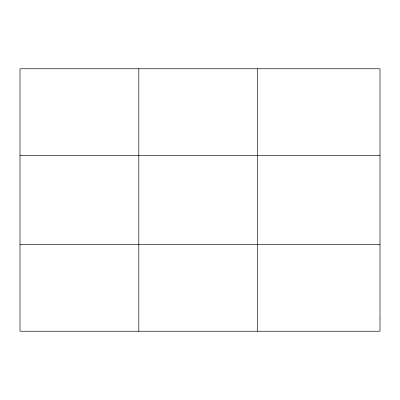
<?xml version="1.0" encoding="UTF-8"?>
<svg xmlns="http://www.w3.org/2000/svg" width="400" height="400" viewBox="0 0 400 400"><rect width="100%" height="100%" fill="white"/><g stroke="black" fill="none" stroke-linecap="round" stroke-linejoin="round"><path stroke-width="0.6" d="M138.8 68.755L138.8 331.245M257.6 68.755L257.6 331.245M20 155.375L380 155.375M20 244.625L380 244.625M380 318.87L380 331.245L20 331.245L20 68.755L380 68.755L380 318.87"/></g></svg>
